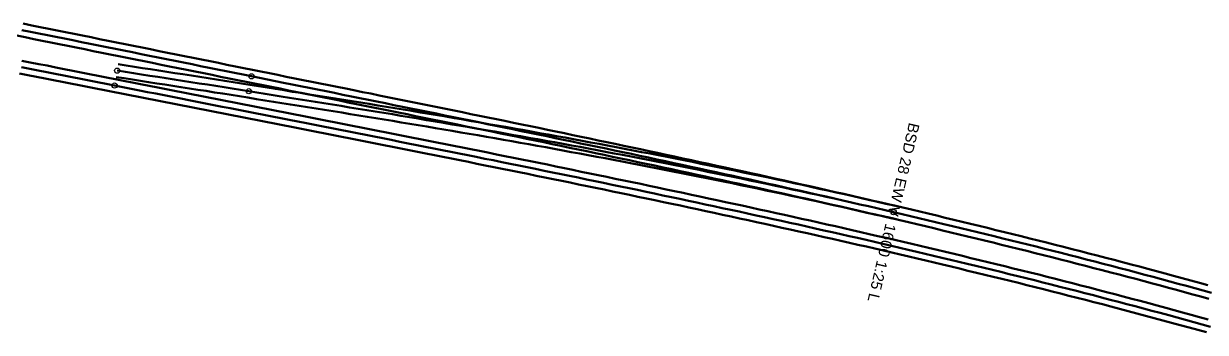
# Model space of a CAD drawing. Header units: millimetres. Extents: x 2688706 to 2690835, y 1254387 to 1255241.
# Drawn here: x 2690289.2 to 2690425.6, y 1254687.9 to 1254723.5 of the extents above; entities that cross this region are included whole.
import ezdxf

# ---------------------------------------------------------------- set-up
doc = ezdxf.new("R2010")
doc.units = ezdxf.units.MM
for name, color, linetype in [('BS-TR-B-Gleisstrang-LinieGeometrie', 7, 'Continuous'), ('BS-TR-B-Weiche-Kurzbezeichnung', 7, 'Continuous'), ('BS-TR-B-Weiche-PunktGeometrie', 7, 'Continuous'), ('BS-TR-N-Gleisstrang-LinieGeometrie', 7, 'Continuous')]:
    doc.layers.add(name, color=color, linetype=linetype)
doc.styles.add('Style-Arial', font='arial.ttf')

msp = doc.modelspace()

# ---------------------------------------------------------------- linework, layer by layer
at = {"layer": 'BS-TR-B-Gleisstrang-LinieGeometrie', "lineweight": 50}
for points in [[(2690288.96, 1254722.73, 455.8), (2690289.94, 1254722.53, 455.81), (2690290.92, 1254722.34, 455.82), (2690291.91, 1254722.14, 455.84), (2690292.89, 1254721.94, 455.85), (2690293.87, 1254721.74, 455.86), (2690294.85, 1254721.55, 455.87), (2690295.83, 1254721.35, 455.88), (2690296.82, 1254721.15, 455.9), (2690297.8, 1254720.95, 455.91), (2690298.78, 1254720.75, 455.92), (2690299.76, 1254720.56, 455.93), (2690300.74, 1254720.36, 455.94), (2690301.73, 1254720.16, 455.96), (2690302.71, 1254719.96, 455.97), (2690303.69, 1254719.77, 455.98), (2690304.67, 1254719.57, 455.99), (2690305.65, 1254719.37, 456), (2690306.64, 1254719.17, 456.02), (2690307.62, 1254718.98, 456.03), (2690308.6, 1254718.78, 456.04), (2690309.58, 1254718.58, 456.05), (2690310.56, 1254718.38, 456.07), (2690311.55, 1254718.18, 456.08), (2690312.53, 1254717.99, 456.09), (2690313.51, 1254717.79, 456.1), (2690314.49, 1254717.59, 456.11), (2690315.47, 1254717.39, 456.13)], [(2690288.9, 1254718.44, 455.81), (2690289.88, 1254718.25, 455.82), (2690290.85, 1254718.05, 455.83), (2690291.83, 1254717.86, 455.85), (2690292.81, 1254717.67, 455.86), (2690293.79, 1254717.48, 455.87), (2690294.77, 1254717.29, 455.88), (2690295.75, 1254717.09, 455.89), (2690296.72, 1254716.9, 455.91), (2690297.7, 1254716.71, 455.92), (2690298.68, 1254716.52, 455.93), (2690299.66, 1254716.33, 455.94)], [(2690315.16, 1254715.67, 456.13), (2690314.2, 1254715.82, 456.11), (2690313.24, 1254715.98, 456.1), (2690312.29, 1254716.13, 456.09), (2690311.33, 1254716.28, 456.08), (2690310.37, 1254716.43, 456.07), (2690309.41, 1254716.58, 456.06), (2690308.45, 1254716.73, 456.04), (2690307.49, 1254716.88, 456.03), (2690307.49, 1254716.88, 456.03), (2690306.55, 1254717.03, 456.02), (2690305.61, 1254717.17, 456.01), (2690304.66, 1254717.32, 456), (2690303.72, 1254717.46, 455.99), (2690302.78, 1254717.61, 455.98), (2690301.84, 1254717.76, 455.96), (2690300.9, 1254717.9, 455.95), (2690299.96, 1254718.05, 455.94)], [(2690315.47, 1254717.39, 456.13), (2690316.39, 1254717.21, 456.14), (2690317.32, 1254717.02, 456.15), (2690318.24, 1254716.84, 456.16), (2690319.16, 1254716.65, 456.17), (2690319.16, 1254716.65, 456.17), (2690320.14, 1254716.45, 456.18), (2690321.12, 1254716.26, 456.19), (2690322.1, 1254716.06, 456.21), (2690323.08, 1254715.86, 456.22), (2690324.06, 1254715.66, 456.23), (2690325.04, 1254715.47, 456.24), (2690326.02, 1254715.27, 456.26), (2690327, 1254715.07, 456.27), (2690327.98, 1254714.87, 456.28), (2690328.96, 1254714.68, 456.29), (2690329.94, 1254714.48, 456.3), (2690330.92, 1254714.28, 456.32), (2690331.9, 1254714.08, 456.33), (2690332.88, 1254713.88, 456.34), (2690333.86, 1254713.68, 456.35), (2690334.84, 1254713.49, 456.36), (2690335.82, 1254713.29, 456.38), (2690336.8, 1254713.09, 456.39), (2690337.78, 1254712.89, 456.4), (2690338.76, 1254712.69, 456.41), (2690339.74, 1254712.49, 456.42), (2690340.72, 1254712.29, 456.44), (2690341.7, 1254712.09, 456.45), (2690342.68, 1254711.89, 456.46), (2690343.66, 1254711.69, 456.47), (2690344.64, 1254711.49, 456.48), (2690345.61, 1254711.29, 456.5), (2690346.59, 1254711.08, 456.51), (2690347.57, 1254710.88, 456.52), (2690348.55, 1254710.68, 456.53), (2690349.53, 1254710.48, 456.54), (2690350.51, 1254710.27, 456.56), (2690351.49, 1254710.07, 456.57), (2690352.47, 1254709.87, 456.58), (2690353.45, 1254709.66, 456.59), (2690354.43, 1254709.46, 456.6), (2690355.4, 1254709.25, 456.62), (2690356.38, 1254709.05, 456.63), (2690357.36, 1254708.84, 456.64), (2690358.34, 1254708.63, 456.65), (2690359.32, 1254708.43, 456.66), (2690360.3, 1254708.22, 456.68), (2690361.27, 1254708.01, 456.69), (2690362.25, 1254707.8, 456.7), (2690363.23, 1254707.59, 456.71), (2690364.21, 1254707.38, 456.72), (2690365.18, 1254707.17, 456.74), (2690366.16, 1254706.96, 456.75), (2690367.14, 1254706.75, 456.76), (2690368.12, 1254706.54, 456.77), (2690369.09, 1254706.33, 456.78), (2690370.07, 1254706.12, 456.79), (2690371.05, 1254705.9, 456.8), (2690372.02, 1254705.69, 456.81), (2690373, 1254705.48, 456.82), (2690373.98, 1254705.26, 456.83), (2690374.95, 1254705.04, 456.85), (2690375.93, 1254704.83, 456.86), (2690376.91, 1254704.61, 456.87), (2690377.88, 1254704.39, 456.88), (2690378.86, 1254704.17, 456.89), (2690379.83, 1254703.95, 456.9), (2690380.81, 1254703.73, 456.91), (2690381.78, 1254703.51, 456.92), (2690382.76, 1254703.29, 456.93), (2690383.73, 1254703.07, 456.94), (2690384.71, 1254702.85, 456.94), (2690385.68, 1254702.62, 456.95), (2690386.66, 1254702.4, 456.96), (2690387.63, 1254702.17, 456.97), (2690388.61, 1254701.95, 456.98), (2690389.58, 1254701.72, 456.99)], [(2690299.66, 1254716.33, 455.94), (2690300.61, 1254716.14, 455.95), (2690301.57, 1254715.95, 455.96), (2690302.52, 1254715.76, 455.98), (2690303.47, 1254715.58, 455.99), (2690304.43, 1254715.39, 456), (2690305.38, 1254715.2, 456.01), (2690306.33, 1254715.01, 456.02), (2690307.29, 1254714.83, 456.04), (2690308.24, 1254714.64, 456.05), (2690309.19, 1254714.45, 456.06), (2690310.15, 1254714.27, 456.07), (2690311.1, 1254714.08, 456.08), (2690312.06, 1254713.89, 456.09), (2690313.01, 1254713.7, 456.11), (2690313.96, 1254713.52, 456.12), (2690314.92, 1254713.33, 456.13), (2690314.92, 1254713.33, 456.13), (2690315.9, 1254713.14, 456.14), (2690316.88, 1254712.94, 456.15), (2690317.86, 1254712.75, 456.16), (2690318.84, 1254712.56, 456.17), (2690319.82, 1254712.37, 456.19), (2690320.8, 1254712.17, 456.2), (2690321.79, 1254711.98, 456.21), (2690322.77, 1254711.79, 456.22), (2690323.75, 1254711.59, 456.23), (2690324.73, 1254711.4, 456.24), (2690325.71, 1254711.21, 456.25), (2690326.69, 1254711.01, 456.26), (2690327.67, 1254710.82, 456.27), (2690328.65, 1254710.63, 456.28), (2690329.63, 1254710.43, 456.29), (2690330.62, 1254710.24, 456.3), (2690331.6, 1254710.05, 456.31), (2690332.58, 1254709.85, 456.32), (2690333.56, 1254709.66, 456.33), (2690334.54, 1254709.46, 456.33), (2690335.52, 1254709.27, 456.34), (2690336.5, 1254709.07, 456.35), (2690337.48, 1254708.88, 456.36), (2690338.46, 1254708.68, 456.37), (2690339.44, 1254708.48, 456.38), (2690340.42, 1254708.29, 456.39), (2690341.4, 1254708.09, 456.39), (2690342.38, 1254707.89, 456.4), (2690343.36, 1254707.7, 456.41), (2690344.34, 1254707.5, 456.42), (2690345.32, 1254707.3, 456.42), (2690346.3, 1254707.1, 456.43), (2690347.28, 1254706.9, 456.44), (2690348.26, 1254706.7, 456.45), (2690349.24, 1254706.5, 456.45), (2690350.22, 1254706.3, 456.46), (2690351.2, 1254706.1, 456.47), (2690352.18, 1254705.9, 456.47), (2690353.16, 1254705.7, 456.48), (2690354.14, 1254705.5, 456.48), (2690355.12, 1254705.3, 456.49), (2690356.1, 1254705.1, 456.5), (2690357.08, 1254704.89, 456.5), (2690358.06, 1254704.69, 456.51), (2690359.04, 1254704.48, 456.51), (2690360.02, 1254704.28, 456.52), (2690361, 1254704.07, 456.53), (2690361.97, 1254703.87, 456.53), (2690362.95, 1254703.66, 456.54), (2690363.93, 1254703.46, 456.54), (2690364.91, 1254703.25, 456.55), (2690365.89, 1254703.04, 456.55), (2690366.87, 1254702.83, 456.56), (2690367.84, 1254702.62, 456.57), (2690368.82, 1254702.41, 456.57), (2690369.8, 1254702.2, 456.58), (2690370.78, 1254701.99, 456.58), (2690371.75, 1254701.78, 456.59), (2690372.73, 1254701.57, 456.6), (2690373.71, 1254701.35, 456.6), (2690374.68, 1254701.14, 456.61), (2690375.66, 1254700.92, 456.61), (2690376.64, 1254700.71, 456.62), (2690377.61, 1254700.49, 456.63), (2690378.59, 1254700.28, 456.63), (2690379.57, 1254700.06, 456.64), (2690380.54, 1254699.84, 456.64), (2690381.52, 1254699.62, 456.65), (2690382.49, 1254699.4, 456.65), (2690383.47, 1254699.18, 456.66), (2690384.44, 1254698.96, 456.67), (2690385.42, 1254698.74, 456.67), (2690386.39, 1254698.51, 456.68), (2690387.37, 1254698.29, 456.68), (2690388.34, 1254698.06, 456.69), (2690389.32, 1254697.84, 456.7), (2690390.29, 1254697.61, 456.7), (2690391.26, 1254697.38, 456.71), (2690392.24, 1254697.16, 456.71), (2690393.21, 1254696.93, 456.72), (2690394.18, 1254696.7, 456.73), (2690395.16, 1254696.46, 456.73), (2690396.13, 1254696.23, 456.74), (2690397.1, 1254696, 456.75), (2690398.07, 1254695.76, 456.75), (2690399.05, 1254695.53, 456.76), (2690400.02, 1254695.29, 456.77), (2690400.99, 1254695.06, 456.77), (2690401.96, 1254694.82, 456.78), (2690402.93, 1254694.58, 456.79), (2690403.9, 1254694.34, 456.8), (2690404.87, 1254694.1, 456.8), (2690405.84, 1254693.86, 456.81), (2690406.81, 1254693.61, 456.82), (2690407.78, 1254693.37, 456.83), (2690408.75, 1254693.12, 456.84), (2690409.72, 1254692.88, 456.85), (2690410.69, 1254692.63, 456.86), (2690411.66, 1254692.38, 456.86), (2690412.63, 1254692.13, 456.87), (2690413.59, 1254691.88, 456.88), (2690414.56, 1254691.62, 456.89), (2690415.53, 1254691.37, 456.9), (2690416.5, 1254691.12, 456.91), (2690417.46, 1254690.86, 456.92), (2690418.43, 1254690.6, 456.93), (2690419.4, 1254690.34, 456.94), (2690420.36, 1254690.09, 456.95), (2690421.33, 1254689.82, 456.96), (2690422.29, 1254689.56, 456.97), (2690423.26, 1254689.3, 456.98), (2690424.22, 1254689.03, 456.99), (2690425.18, 1254688.77, 457), (2690426.15, 1254688.5, 457.01)], [(2690389.58, 1254701.72, 456.99), (2690388.61, 1254701.95, 456.98), (2690387.63, 1254702.17, 456.97), (2690386.66, 1254702.4, 456.96), (2690385.68, 1254702.62, 456.95), (2690384.71, 1254702.84, 456.94), (2690383.73, 1254703.06, 456.93), (2690382.76, 1254703.28, 456.93), (2690381.78, 1254703.49, 456.91), (2690380.81, 1254703.71, 456.9), (2690379.83, 1254703.92, 456.89), (2690378.86, 1254704.14, 456.88), (2690377.88, 1254704.35, 456.87), (2690376.9, 1254704.56, 456.86), (2690375.93, 1254704.77, 456.85), (2690374.95, 1254704.97, 456.84), (2690373.97, 1254705.18, 456.83), (2690372.99, 1254705.38, 456.82), (2690372.01, 1254705.59, 456.81), (2690371.04, 1254705.79, 456.8), (2690370.06, 1254705.99, 456.79), (2690369.08, 1254706.19, 456.77), (2690368.1, 1254706.39, 456.76), (2690367.12, 1254706.59, 456.75), (2690366.14, 1254706.79, 456.74), (2690365.16, 1254706.98, 456.73), (2690364.18, 1254707.17, 456.72), (2690363.2, 1254707.37, 456.7), (2690362.22, 1254707.56, 456.69), (2690361.24, 1254707.75, 456.68), (2690360.26, 1254707.94, 456.67), (2690359.27, 1254708.13, 456.65), (2690358.29, 1254708.32, 456.64), (2690357.31, 1254708.5, 456.63), (2690356.33, 1254708.69, 456.62), (2690355.35, 1254708.87, 456.6), (2690354.37, 1254709.06, 456.59), (2690353.38, 1254709.24, 456.58), (2690352.4, 1254709.42, 456.57), (2690351.42, 1254709.6, 456.55), (2690350.43, 1254709.78, 456.54), (2690349.45, 1254709.96, 456.53), (2690348.47, 1254710.13, 456.52), (2690347.48, 1254710.31, 456.51), (2690346.5, 1254710.49, 456.49), (2690345.52, 1254710.66, 456.48), (2690344.53, 1254710.83, 456.47), (2690343.55, 1254711.01, 456.46), (2690342.56, 1254711.18, 456.45), (2690341.58, 1254711.35, 456.43), (2690340.59, 1254711.52, 456.42), (2690339.61, 1254711.69, 456.41), (2690338.62, 1254711.85, 456.4), (2690337.64, 1254712.02, 456.39), (2690336.65, 1254712.19, 456.37), (2690335.67, 1254712.35, 456.36), (2690334.68, 1254712.52, 456.35), (2690333.7, 1254712.68, 456.34), (2690332.71, 1254712.85, 456.33), (2690331.73, 1254713.01, 456.32), (2690330.74, 1254713.17, 456.31), (2690329.75, 1254713.33, 456.29), (2690328.77, 1254713.49, 456.28), (2690327.78, 1254713.65, 456.27), (2690326.79, 1254713.81, 456.26), (2690326.79, 1254713.81, 456.26), (2690325.8, 1254713.97, 456.25), (2690324.81, 1254714.13, 456.24), (2690323.82, 1254714.29, 456.23), (2690322.83, 1254714.44, 456.21), (2690321.84, 1254714.6, 456.2), (2690320.85, 1254714.76, 456.19), (2690319.86, 1254714.92, 456.18), (2690318.87, 1254715.08, 456.17), (2690318.87, 1254715.08, 456.17), (2690317.95, 1254715.23, 456.16), (2690317.02, 1254715.37, 456.15), (2690316.09, 1254715.52, 456.14), (2690315.16, 1254715.67, 456.13)], [(2690389.58, 1254701.72, 456.99), (2690390.55, 1254701.49, 457), (2690391.52, 1254701.27, 457.01), (2690392.49, 1254701.04, 457.02), (2690393.46, 1254700.81, 457.03), (2690394.43, 1254700.58, 457.04), (2690395.39, 1254700.35, 457.05), (2690396.36, 1254700.11, 457.06), (2690397.33, 1254699.88, 457.07), (2690398.3, 1254699.65, 457.08), (2690399.27, 1254699.41, 457.09), (2690400.23, 1254699.18, 457.1), (2690401.2, 1254698.94, 457.11), (2690402.17, 1254698.7, 457.12), (2690403.13, 1254698.46, 457.13), (2690404.1, 1254698.22, 457.14), (2690405.07, 1254697.98, 457.14), (2690406.03, 1254697.74, 457.15), (2690407, 1254697.5, 457.16), (2690407.96, 1254697.26, 457.17), (2690408.93, 1254697.01, 457.18), (2690409.9, 1254696.77, 457.19), (2690410.86, 1254696.52, 457.2), (2690411.82, 1254696.27, 457.21), (2690412.79, 1254696.02, 457.22), (2690413.75, 1254695.77, 457.23), (2690414.72, 1254695.52, 457.24), (2690415.68, 1254695.27, 457.25), (2690416.64, 1254695.01, 457.26), (2690417.61, 1254694.76, 457.28), (2690418.57, 1254694.5, 457.29), (2690419.53, 1254694.25, 457.3), (2690420.49, 1254693.99, 457.31), (2690421.45, 1254693.73, 457.32), (2690422.41, 1254693.47, 457.33), (2690423.37, 1254693.21, 457.34), (2690424.34, 1254692.95, 457.35), (2690425.3, 1254692.68, 457.36), (2690426.26, 1254692.42, 457.38)]]:
    msp.add_polyline3d(points, dxfattribs=at)
at = {"layer": 'BS-TR-B-Weiche-PunktGeometrie', "lineweight": 25}
for centre in [(2690299.96, 1254718.05, 455.94), (2690315.47, 1254717.39, 456.13), (2690299.66, 1254716.33, 455.94), (2690315.16, 1254715.67, 456.13), (2690389.58, 1254701.72, 456.99)]:
    msp.add_circle(centre, 0.3, dxfattribs=at)
at = {"layer": 'BS-TR-N-Gleisstrang-LinieGeometrie', "color": 1, "lineweight": 50, "true_color": 0xff0000}
for points in [[(2690289.11, 1254723.47, 455.8), (2690290.09, 1254723.27, 455.81), (2690291.07, 1254723.07, 455.82), (2690292.05, 1254722.88, 455.84), (2690293.03, 1254722.68, 455.85), (2690294.01, 1254722.48, 455.86), (2690294.99, 1254722.28, 455.87), (2690295.97, 1254722.09, 455.88), (2690296.95, 1254721.89, 455.9), (2690297.93, 1254721.69, 455.91), (2690298.91, 1254721.49, 455.92), (2690299.89, 1254721.3, 455.93), (2690300.87, 1254721.1, 455.94), (2690301.85, 1254720.9, 455.96), (2690302.83, 1254720.7, 455.97), (2690303.81, 1254720.51, 455.98), (2690304.79, 1254720.31, 455.99), (2690305.77, 1254720.11, 456), (2690306.75, 1254719.92, 456.02), (2690307.73, 1254719.72, 456.03), (2690308.71, 1254719.52, 456.04), (2690309.69, 1254719.32, 456.05), (2690310.67, 1254719.13, 456.06), (2690311.65, 1254718.93, 456.08), (2690312.62, 1254718.73, 456.09), (2690313.6, 1254718.53, 456.1), (2690314.58, 1254718.34, 456.11), (2690315.56, 1254718.14, 456.13), (2690316.54, 1254717.94, 456.14), (2690317.52, 1254717.75, 456.15), (2690318.5, 1254717.55, 456.16), (2690319.48, 1254717.35, 456.17), (2690320.46, 1254717.15, 456.19), (2690321.44, 1254716.96, 456.2), (2690322.42, 1254716.76, 456.21), (2690323.4, 1254716.56, 456.22), (2690324.38, 1254716.36, 456.24), (2690325.36, 1254716.17, 456.25), (2690325.36, 1254716.17, 456.25), (2690326.33, 1254715.97, 456.26), (2690327.29, 1254715.78, 456.27), (2690328.26, 1254715.58, 456.29), (2690329.22, 1254715.39, 456.3), (2690330.19, 1254715.19, 456.31), (2690331.15, 1254715, 456.32), (2690332.12, 1254714.8, 456.34), (2690333.08, 1254714.61, 456.35), (2690334.04, 1254714.41, 456.36), (2690335.01, 1254714.22, 456.37), (2690335.97, 1254714.02, 456.39), (2690336.94, 1254713.82, 456.4), (2690337.9, 1254713.63, 456.41), (2690338.87, 1254713.43, 456.42), (2690339.83, 1254713.24, 456.44), (2690340.79, 1254713.04, 456.45), (2690340.79, 1254713.04, 456.45), (2690341.77, 1254712.84, 456.46), (2690342.75, 1254712.64, 456.47), (2690343.73, 1254712.44, 456.49), (2690344.71, 1254712.24, 456.5), (2690345.69, 1254712.04, 456.51), (2690346.67, 1254711.83, 456.52), (2690347.65, 1254711.63, 456.54), (2690348.63, 1254711.43, 456.55), (2690349.61, 1254711.23, 456.56), (2690350.59, 1254711.02, 456.58), (2690351.57, 1254710.82, 456.59), (2690352.54, 1254710.61, 456.6), (2690353.52, 1254710.41, 456.61), (2690354.5, 1254710.21, 456.63), (2690355.48, 1254710, 456.64), (2690356.46, 1254709.8, 456.65), (2690356.46, 1254709.8, 456.65), (2690357.44, 1254709.59, 456.66), (2690358.42, 1254709.38, 456.68), (2690359.4, 1254709.18, 456.69), (2690360.37, 1254708.97, 456.7), (2690361.35, 1254708.76, 456.71), (2690362.33, 1254708.55, 456.73), (2690363.31, 1254708.34, 456.74), (2690364.29, 1254708.13, 456.75), (2690365.26, 1254707.92, 456.76), (2690366.24, 1254707.71, 456.78), (2690367.22, 1254707.5, 456.79), (2690368.2, 1254707.29, 456.8), (2690369.17, 1254707.08, 456.81), (2690370.15, 1254706.87, 456.82), (2690371.13, 1254706.65, 456.83), (2690372.1, 1254706.44, 456.85), (2690372.1, 1254706.44, 456.85), (2690373.08, 1254706.22, 456.86), (2690374.06, 1254706.01, 456.87), (2690375.03, 1254705.79, 456.88), (2690376.01, 1254705.58, 456.89), (2690376.99, 1254705.36, 456.9), (2690377.96, 1254705.14, 456.91), (2690378.94, 1254704.92, 456.92), (2690379.92, 1254704.7, 456.93), (2690380.89, 1254704.48, 456.94), (2690381.87, 1254704.26, 456.96), (2690382.84, 1254704.04, 456.97), (2690383.82, 1254703.82, 456.98), (2690384.79, 1254703.6, 456.99), (2690385.77, 1254703.37, 457), (2690386.74, 1254703.15, 457.01), (2690387.72, 1254702.92, 457.02), (2690387.72, 1254702.92, 457.02), (2690388.69, 1254702.7, 457.03), (2690389.67, 1254702.47, 457.04), (2690390.65, 1254702.24, 457.05), (2690391.63, 1254702.01, 457.06), (2690392.6, 1254701.78, 457.07), (2690393.58, 1254701.55, 457.08), (2690394.56, 1254701.32, 457.09), (2690395.53, 1254701.08, 457.1), (2690396.51, 1254700.85, 457.11), (2690397.49, 1254700.61, 457.12), (2690398.46, 1254700.38, 457.13), (2690399.44, 1254700.14, 457.14), (2690400.41, 1254699.9, 457.15), (2690401.39, 1254699.66, 457.16), (2690402.36, 1254699.42, 457.17), (2690403.34, 1254699.18, 457.18), (2690403.34, 1254699.18, 457.18), (2690404.31, 1254698.94, 457.19), (2690405.29, 1254698.7, 457.2), (2690406.27, 1254698.45, 457.21), (2690407.24, 1254698.21, 457.22), (2690408.22, 1254697.96, 457.23), (2690409.19, 1254697.72, 457.24), (2690410.17, 1254697.47, 457.25), (2690411.14, 1254697.22, 457.26), (2690412.12, 1254696.97, 457.27), (2690413.09, 1254696.72, 457.28), (2690414.06, 1254696.46, 457.3), (2690415.04, 1254696.21, 457.31), (2690416.01, 1254695.95, 457.32), (2690416.98, 1254695.7, 457.33), (2690417.96, 1254695.44, 457.34), (2690418.93, 1254695.18, 457.35), (2690418.93, 1254695.18, 457.35), (2690419.92, 1254694.92, 457.36), (2690420.91, 1254694.65, 457.38), (2690421.9, 1254694.38, 457.39), (2690422.89, 1254694.12, 457.4), (2690423.88, 1254693.85, 457.41), (2690424.87, 1254693.57, 457.42), (2690425.86, 1254693.3, 457.44)], [(2690288.37, 1254722.09, 455.79), (2690289.35, 1254721.89, 455.81), (2690290.33, 1254721.69, 455.82), (2690291.31, 1254721.49, 455.83), (2690292.29, 1254721.3, 455.84), (2690293.27, 1254721.1, 455.85), (2690294.25, 1254720.9, 455.87), (2690295.23, 1254720.7, 455.88), (2690296.21, 1254720.51, 455.89), (2690297.19, 1254720.31, 455.9), (2690298.17, 1254720.11, 455.91), (2690299.15, 1254719.91, 455.93), (2690300.13, 1254719.72, 455.94), (2690301.11, 1254719.52, 455.95), (2690302.09, 1254719.32, 455.96), (2690303.07, 1254719.13, 455.98), (2690304.05, 1254718.93, 455.99), (2690305.03, 1254718.73, 456), (2690306.01, 1254718.53, 456.01), (2690307, 1254718.34, 456.02), (2690307.98, 1254718.14, 456.04), (2690308.96, 1254717.94, 456.05), (2690309.94, 1254717.74, 456.06), (2690310.92, 1254717.55, 456.07), (2690311.9, 1254717.35, 456.08), (2690312.88, 1254717.15, 456.1), (2690313.86, 1254716.95, 456.11), (2690314.84, 1254716.76, 456.12), (2690315.82, 1254716.56, 456.13), (2690316.8, 1254716.36, 456.14), (2690317.78, 1254716.16, 456.16), (2690318.76, 1254715.97, 456.17), (2690319.74, 1254715.77, 456.18), (2690320.72, 1254715.57, 456.19), (2690321.7, 1254715.37, 456.2), (2690322.68, 1254715.18, 456.21), (2690323.66, 1254714.98, 456.23), (2690324.64, 1254714.78, 456.24), (2690324.64, 1254714.78, 456.24), (2690325.62, 1254714.59, 456.25), (2690326.59, 1254714.39, 456.26), (2690327.57, 1254714.19, 456.27), (2690328.54, 1254714, 456.28), (2690329.51, 1254713.8, 456.29), (2690330.49, 1254713.6, 456.3), (2690331.46, 1254713.41, 456.32), (2690332.44, 1254713.21, 456.33), (2690333.41, 1254713.01, 456.34), (2690334.38, 1254712.81, 456.35), (2690335.36, 1254712.62, 456.36), (2690336.33, 1254712.42, 456.37), (2690337.31, 1254712.22, 456.38), (2690338.28, 1254712.02, 456.4), (2690339.25, 1254711.82, 456.41), (2690340.23, 1254711.62, 456.42), (2690340.23, 1254711.62, 456.42), (2690341.22, 1254711.42, 456.43), (2690342.22, 1254711.22, 456.44), (2690343.21, 1254711.01, 456.45), (2690344.21, 1254710.81, 456.46), (2690345.2, 1254710.6, 456.48), (2690346.2, 1254710.4, 456.49), (2690347.2, 1254710.19, 456.5), (2690348.19, 1254709.99, 456.51), (2690349.19, 1254709.78, 456.52), (2690350.18, 1254709.58, 456.53), (2690351.18, 1254709.37, 456.55), (2690352.17, 1254709.16, 456.56), (2690353.17, 1254708.95, 456.57), (2690354.16, 1254708.75, 456.58), (2690355.16, 1254708.54, 456.59), (2690356.15, 1254708.33, 456.6), (2690356.15, 1254708.33, 456.6), (2690357.13, 1254708.12, 456.62), (2690358.1, 1254707.92, 456.63), (2690359.08, 1254707.71, 456.64), (2690360.06, 1254707.5, 456.65), (2690361.03, 1254707.3, 456.66), (2690362.01, 1254707.09, 456.67), (2690362.99, 1254706.88, 456.68), (2690363.96, 1254706.67, 456.69), (2690364.94, 1254706.46, 456.7), (2690365.92, 1254706.25, 456.72), (2690366.89, 1254706.04, 456.73), (2690367.87, 1254705.83, 456.74), (2690368.84, 1254705.62, 456.75), (2690369.82, 1254705.4, 456.76), (2690370.79, 1254705.19, 456.77), (2690371.77, 1254704.98, 456.78), (2690371.77, 1254704.98, 456.78), (2690372.75, 1254704.76, 456.79), (2690373.72, 1254704.55, 456.8), (2690374.7, 1254704.33, 456.81), (2690375.68, 1254704.12, 456.82), (2690376.65, 1254703.9, 456.83), (2690377.63, 1254703.68, 456.84), (2690378.6, 1254703.46, 456.85), (2690379.58, 1254703.24, 456.86), (2690380.55, 1254703.02, 456.87), (2690381.53, 1254702.8, 456.88), (2690382.51, 1254702.58, 456.88), (2690383.48, 1254702.36, 456.89), (2690384.46, 1254702.14, 456.9), (2690385.43, 1254701.91, 456.91), (2690386.4, 1254701.69, 456.92), (2690387.38, 1254701.46, 456.93), (2690387.38, 1254701.46, 456.93), (2690388.36, 1254701.24, 456.94), (2690389.33, 1254701.01, 456.95), (2690390.31, 1254700.78, 456.96), (2690391.29, 1254700.55, 456.96), (2690392.27, 1254700.32, 456.97), (2690393.24, 1254700.09, 456.98), (2690394.22, 1254699.86, 456.99), (2690395.2, 1254699.62, 457), (2690396.17, 1254699.39, 457.01), (2690397.15, 1254699.15, 457.02), (2690398.12, 1254698.92, 457.03), (2690399.1, 1254698.68, 457.04), (2690400.07, 1254698.44, 457.05), (2690401.05, 1254698.21, 457.05), (2690402.02, 1254697.97, 457.06), (2690403, 1254697.73, 457.07), (2690403, 1254697.73, 457.07), (2690403.97, 1254697.49, 457.08), (2690404.94, 1254697.24, 457.09), (2690405.91, 1254697, 457.1), (2690406.88, 1254696.76, 457.11), (2690407.85, 1254696.51, 457.12), (2690408.82, 1254696.27, 457.13), (2690409.79, 1254696.02, 457.14), (2690410.76, 1254695.77, 457.15), (2690411.73, 1254695.52, 457.15), (2690412.7, 1254695.27, 457.16), (2690413.66, 1254695.02, 457.17), (2690414.63, 1254694.77, 457.18), (2690415.6, 1254694.52, 457.19), (2690416.57, 1254694.26, 457.2), (2690417.53, 1254694.01, 457.21), (2690418.5, 1254693.75, 457.22), (2690418.5, 1254693.75, 457.22), (2690419.44, 1254693.5, 457.23), (2690420.37, 1254693.25, 457.24), (2690421.3, 1254693, 457.25), (2690422.24, 1254692.75, 457.26), (2690423.17, 1254692.49, 457.27), (2690424.1, 1254692.24, 457.28), (2690425.03, 1254691.98, 457.3), (2690425.96, 1254691.72, 457.31)], [(2690288.94, 1254719.19, 455.81), (2690289.92, 1254719, 455.82), (2690290.9, 1254718.81, 455.83), (2690291.88, 1254718.62, 455.84), (2690292.86, 1254718.42, 455.86), (2690293.84, 1254718.23, 455.87), (2690294.82, 1254718.04, 455.88), (2690295.8, 1254717.85, 455.89), (2690296.78, 1254717.65, 455.9), (2690297.76, 1254717.46, 455.92), (2690298.74, 1254717.27, 455.93), (2690299.72, 1254717.08, 455.94), (2690300.7, 1254716.88, 455.95), (2690301.68, 1254716.69, 455.96), (2690302.66, 1254716.5, 455.98), (2690303.65, 1254716.31, 455.99), (2690304.63, 1254716.11, 456), (2690305.61, 1254715.92, 456.01), (2690306.59, 1254715.73, 456.02), (2690307.57, 1254715.54, 456.04), (2690308.55, 1254715.34, 456.05), (2690309.53, 1254715.15, 456.06), (2690310.51, 1254714.96, 456.07), (2690311.49, 1254714.77, 456.08), (2690312.47, 1254714.57, 456.1), (2690313.45, 1254714.38, 456.11), (2690314.43, 1254714.19, 456.12), (2690315.41, 1254714, 456.13), (2690316.39, 1254713.8, 456.15), (2690317.37, 1254713.61, 456.16), (2690318.35, 1254713.42, 456.17), (2690319.33, 1254713.23, 456.18), (2690320.31, 1254713.03, 456.19), (2690321.29, 1254712.84, 456.2), (2690321.29, 1254712.84, 456.2), (2690322.27, 1254712.65, 456.22), (2690323.24, 1254712.46, 456.23), (2690324.21, 1254712.27, 456.24), (2690325.19, 1254712.08, 456.25), (2690326.16, 1254711.88, 456.26), (2690327.13, 1254711.69, 456.27), (2690328.11, 1254711.5, 456.28), (2690329.08, 1254711.31, 456.29), (2690330.05, 1254711.12, 456.3), (2690331.03, 1254710.92, 456.31), (2690332, 1254710.73, 456.32), (2690332.97, 1254710.54, 456.33), (2690333.94, 1254710.34, 456.34), (2690334.92, 1254710.15, 456.35), (2690335.89, 1254709.96, 456.36), (2690336.86, 1254709.76, 456.37), (2690336.86, 1254709.76, 456.37), (2690337.84, 1254709.57, 456.38), (2690338.83, 1254709.37, 456.39), (2690339.81, 1254709.18, 456.4), (2690340.79, 1254708.98, 456.4), (2690341.77, 1254708.78, 456.41), (2690342.75, 1254708.59, 456.42), (2690343.73, 1254708.39, 456.43), (2690344.71, 1254708.19, 456.44), (2690345.69, 1254707.99, 456.45), (2690346.67, 1254707.79, 456.45), (2690347.65, 1254707.59, 456.46), (2690348.63, 1254707.4, 456.47), (2690349.61, 1254707.2, 456.48), (2690350.59, 1254707, 456.48), (2690351.57, 1254706.8, 456.49), (2690352.54, 1254706.59, 456.5), (2690352.54, 1254706.59, 456.5), (2690353.52, 1254706.39, 456.5), (2690354.5, 1254706.19, 456.51), (2690355.48, 1254705.99, 456.52), (2690356.46, 1254705.79, 456.52), (2690357.44, 1254705.58, 456.53), (2690358.42, 1254705.38, 456.54), (2690359.4, 1254705.18, 456.54), (2690360.38, 1254704.97, 456.55), (2690361.36, 1254704.76, 456.56), (2690362.33, 1254704.56, 456.56), (2690363.31, 1254704.35, 456.57), (2690364.29, 1254704.15, 456.58), (2690365.27, 1254703.94, 456.58), (2690366.25, 1254703.73, 456.59), (2690367.22, 1254703.52, 456.59), (2690368.2, 1254703.31, 456.6), (2690368.2, 1254703.31, 456.6), (2690369.18, 1254703.1, 456.61), (2690370.16, 1254702.89, 456.61), (2690371.14, 1254702.68, 456.62), (2690372.11, 1254702.47, 456.63), (2690373.09, 1254702.25, 456.63), (2690374.07, 1254702.04, 456.64), (2690375.05, 1254701.83, 456.65), (2690376.02, 1254701.61, 456.65), (2690377, 1254701.4, 456.66), (2690377.98, 1254701.18, 456.67), (2690378.95, 1254700.96, 456.67), (2690379.93, 1254700.74, 456.68), (2690380.9, 1254700.53, 456.69), (2690381.88, 1254700.31, 456.69), (2690382.86, 1254700.09, 456.7), (2690383.83, 1254699.87, 456.71), (2690383.83, 1254699.87, 456.71), (2690384.81, 1254699.64, 456.71), (2690385.79, 1254699.42, 456.72), (2690386.77, 1254699.19, 456.72), (2690387.75, 1254698.97, 456.73), (2690388.73, 1254698.74, 456.74), (2690389.7, 1254698.52, 456.74), (2690390.68, 1254698.29, 456.75), (2690391.66, 1254698.06, 456.76), (2690392.64, 1254697.83, 456.76), (2690393.62, 1254697.6, 456.77), (2690394.59, 1254697.37, 456.78), (2690395.57, 1254697.13, 456.79), (2690396.55, 1254696.9, 456.79), (2690397.52, 1254696.67, 456.8), (2690398.5, 1254696.43, 456.81), (2690399.48, 1254696.2, 456.82), (2690399.48, 1254696.2, 456.82), (2690400.45, 1254695.96, 456.82), (2690401.43, 1254695.72, 456.83), (2690402.41, 1254695.48, 456.84), (2690403.39, 1254695.24, 456.85), (2690404.37, 1254694.99, 456.86), (2690405.34, 1254694.75, 456.86), (2690406.32, 1254694.51, 456.87), (2690407.3, 1254694.26, 456.88), (2690408.27, 1254694.01, 456.89), (2690409.25, 1254693.77, 456.9), (2690410.23, 1254693.52, 456.91), (2690411.2, 1254693.27, 456.92), (2690412.18, 1254693.02, 456.93), (2690413.15, 1254692.76, 456.94), (2690414.13, 1254692.51, 456.95), (2690415.1, 1254692.26, 456.96), (2690415.1, 1254692.26, 456.96), (2690416.08, 1254692, 456.97), (2690417.06, 1254691.74, 456.98), (2690418.04, 1254691.48, 456.99), (2690419.02, 1254691.22, 457), (2690420, 1254690.95, 457.01), (2690420.98, 1254690.69, 457.02), (2690421.96, 1254690.43, 457.03), (2690422.94, 1254690.16, 457.04), (2690423.92, 1254689.89, 457.06), (2690424.9, 1254689.62, 457.07), (2690425.88, 1254689.35, 457.08)], [(2690315.28, 1254716.41, 456.13), (2690314.32, 1254716.57, 456.11), (2690313.35, 1254716.72, 456.1), (2690312.38, 1254716.87, 456.09), (2690311.42, 1254717.03, 456.08), (2690310.45, 1254717.18, 456.07), (2690309.49, 1254717.33, 456.06), (2690308.52, 1254717.48, 456.04), (2690307.55, 1254717.63, 456.03), (2690307.55, 1254717.63, 456.03), (2690306.62, 1254717.77, 456.02), (2690305.68, 1254717.92, 456.01), (2690304.75, 1254718.06, 456), (2690303.81, 1254718.21, 455.99), (2690302.88, 1254718.35, 455.97), (2690301.94, 1254718.5, 455.96), (2690301.01, 1254718.64, 455.95), (2690300.08, 1254718.79, 455.94)], [(2690288.68, 1254717.71, 455.81), (2690289.66, 1254717.52, 455.82), (2690290.64, 1254717.33, 455.83), (2690291.63, 1254717.14, 455.84), (2690292.61, 1254716.94, 455.86), (2690293.59, 1254716.75, 455.87), (2690294.57, 1254716.56, 455.88), (2690295.55, 1254716.37, 455.89), (2690296.53, 1254716.17, 455.9), (2690297.51, 1254715.98, 455.92), (2690298.49, 1254715.79, 455.93), (2690299.47, 1254715.6, 455.94), (2690300.45, 1254715.4, 455.95), (2690301.43, 1254715.21, 455.96), (2690302.41, 1254715.02, 455.98), (2690303.39, 1254714.83, 455.99), (2690304.37, 1254714.64, 456), (2690305.35, 1254714.44, 456.01), (2690306.33, 1254714.25, 456.03), (2690307.31, 1254714.06, 456.04), (2690308.29, 1254713.87, 456.05), (2690309.27, 1254713.67, 456.06), (2690310.25, 1254713.48, 456.07), (2690311.24, 1254713.29, 456.09), (2690312.22, 1254713.1, 456.1), (2690313.2, 1254712.9, 456.11), (2690314.18, 1254712.71, 456.12), (2690315.16, 1254712.52, 456.13), (2690316.14, 1254712.33, 456.14), (2690317.12, 1254712.13, 456.15), (2690318.1, 1254711.94, 456.17), (2690319.08, 1254711.75, 456.18), (2690320.06, 1254711.56, 456.19), (2690321.04, 1254711.36, 456.2), (2690321.04, 1254711.36, 456.2), (2690322.01, 1254711.17, 456.21), (2690322.98, 1254710.98, 456.22), (2690323.95, 1254710.79, 456.23), (2690324.92, 1254710.6, 456.24), (2690325.89, 1254710.41, 456.25), (2690326.87, 1254710.22, 456.25), (2690327.84, 1254710.02, 456.26), (2690328.81, 1254709.83, 456.27), (2690329.78, 1254709.64, 456.28), (2690330.75, 1254709.45, 456.29), (2690331.72, 1254709.26, 456.3), (2690332.69, 1254709.06, 456.31), (2690333.66, 1254708.87, 456.32), (2690334.63, 1254708.68, 456.32), (2690335.6, 1254708.49, 456.33), (2690336.57, 1254708.29, 456.34), (2690336.57, 1254708.29, 456.34), (2690337.55, 1254708.1, 456.35), (2690338.53, 1254707.9, 456.36), (2690339.51, 1254707.71, 456.36), (2690340.49, 1254707.51, 456.37), (2690341.47, 1254707.31, 456.38), (2690342.45, 1254707.12, 456.39), (2690343.43, 1254706.92, 456.39), (2690344.41, 1254706.72, 456.4), (2690345.39, 1254706.52, 456.41), (2690346.37, 1254706.32, 456.41), (2690347.35, 1254706.13, 456.42), (2690348.33, 1254705.93, 456.43), (2690349.31, 1254705.73, 456.43), (2690350.29, 1254705.53, 456.44), (2690351.27, 1254705.33, 456.44), (2690352.24, 1254705.13, 456.45), (2690352.24, 1254705.13, 456.45), (2690353.22, 1254704.92, 456.45), (2690354.2, 1254704.72, 456.46), (2690355.18, 1254704.52, 456.47), (2690356.16, 1254704.32, 456.47), (2690357.14, 1254704.12, 456.48), (2690358.11, 1254703.91, 456.48), (2690359.09, 1254703.71, 456.49), (2690360.07, 1254703.5, 456.49), (2690361.05, 1254703.3, 456.5), (2690362.03, 1254703.09, 456.5), (2690363, 1254702.89, 456.51), (2690363.98, 1254702.68, 456.51), (2690364.96, 1254702.47, 456.52), (2690365.93, 1254702.26, 456.52), (2690366.91, 1254702.06, 456.53), (2690367.89, 1254701.85, 456.53), (2690367.89, 1254701.85, 456.53), (2690368.87, 1254701.64, 456.54), (2690369.84, 1254701.43, 456.54), (2690370.82, 1254701.22, 456.55), (2690371.79, 1254701, 456.55), (2690372.77, 1254700.79, 456.56), (2690373.75, 1254700.58, 456.57), (2690374.72, 1254700.36, 456.57), (2690375.7, 1254700.15, 456.58), (2690376.67, 1254699.93, 456.58), (2690377.65, 1254699.72, 456.59), (2690378.63, 1254699.5, 456.59), (2690379.6, 1254699.28, 456.6), (2690380.58, 1254699.06, 456.6), (2690381.55, 1254698.85, 456.61), (2690382.52, 1254698.63, 456.61), (2690383.5, 1254698.41, 456.62), (2690383.5, 1254698.41, 456.62), (2690384.48, 1254698.18, 456.62), (2690385.46, 1254697.96, 456.63), (2690386.44, 1254697.74, 456.63), (2690387.41, 1254697.51, 456.64), (2690388.39, 1254697.28, 456.64), (2690389.37, 1254697.06, 456.65), (2690390.35, 1254696.83, 456.65), (2690391.33, 1254696.6, 456.66), (2690392.3, 1254696.37, 456.67), (2690393.28, 1254696.14, 456.67), (2690394.26, 1254695.91, 456.68), (2690395.23, 1254695.68, 456.68), (2690396.21, 1254695.44, 456.69), (2690397.19, 1254695.21, 456.69), (2690398.16, 1254694.97, 456.7), (2690399.14, 1254694.74, 456.71), (2690399.14, 1254694.74, 456.71), (2690400.11, 1254694.5, 456.71), (2690401.08, 1254694.26, 456.72), (2690402.05, 1254694.03, 456.73), (2690403.02, 1254693.79, 456.73), (2690403.99, 1254693.55, 456.74), (2690404.96, 1254693.31, 456.75), (2690405.93, 1254693.06, 456.76), (2690406.89, 1254692.82, 456.76), (2690407.86, 1254692.58, 456.77), (2690408.83, 1254692.33, 456.78), (2690409.8, 1254692.08, 456.79), (2690410.77, 1254691.84, 456.8), (2690411.73, 1254691.59, 456.8), (2690412.7, 1254691.34, 456.81), (2690413.67, 1254691.09, 456.82), (2690414.63, 1254690.83, 456.83), (2690414.63, 1254690.83, 456.83), (2690415.64, 1254690.57, 456.84), (2690416.65, 1254690.3, 456.85), (2690417.65, 1254690.04, 456.86), (2690418.66, 1254689.77, 456.87), (2690419.66, 1254689.5, 456.88), (2690420.67, 1254689.23, 456.89), (2690421.67, 1254688.96, 456.9), (2690422.67, 1254688.68, 456.91), (2690423.68, 1254688.41, 456.92), (2690424.68, 1254688.13, 456.93), (2690425.68, 1254687.86, 456.94)], [(2690315.04, 1254714.93, 456.13), (2690314.08, 1254715.09, 456.11), (2690313.12, 1254715.24, 456.1), (2690312.15, 1254715.39, 456.09), (2690311.19, 1254715.54, 456.08), (2690310.22, 1254715.7, 456.07), (2690309.25, 1254715.85, 456.06), (2690308.29, 1254716, 456.04), (2690307.32, 1254716.15, 456.03), (2690307.32, 1254716.15, 456.03), (2690306.39, 1254716.29, 456.02), (2690305.45, 1254716.44, 456.01), (2690304.52, 1254716.58, 456), (2690303.58, 1254716.73, 455.99), (2690302.65, 1254716.87, 455.98), (2690301.72, 1254717.02, 455.96), (2690300.78, 1254717.16, 455.95), (2690299.85, 1254717.31, 455.94)], [(2690389.75, 1254702.45, 457.04), (2690388.78, 1254702.68, 457.03), (2690387.81, 1254702.9, 457.02), (2690386.83, 1254703.12, 457.01), (2690385.86, 1254703.35, 457), (2690384.89, 1254703.57, 456.99), (2690383.92, 1254703.78, 456.98), (2690382.94, 1254704, 456.97), (2690381.97, 1254704.22, 456.96), (2690380.99, 1254704.43, 456.94), (2690380.02, 1254704.65, 456.93), (2690379.05, 1254704.86, 456.92), (2690378.07, 1254705.07, 456.91), (2690377.1, 1254705.28, 456.9), (2690376.12, 1254705.49, 456.89), (2690375.14, 1254705.7, 456.88), (2690374.17, 1254705.9, 456.87), (2690374.17, 1254705.9, 456.87), (2690373.19, 1254706.11, 456.85), (2690372.22, 1254706.31, 456.84), (2690371.24, 1254706.51, 456.83), (2690370.26, 1254706.71, 456.82), (2690369.28, 1254706.91, 456.81), (2690368.31, 1254707.11, 456.8), (2690367.33, 1254707.31, 456.78), (2690366.35, 1254707.51, 456.77), (2690365.37, 1254707.7, 456.76), (2690364.4, 1254707.9, 456.75), (2690363.42, 1254708.09, 456.73), (2690362.44, 1254708.28, 456.72), (2690361.46, 1254708.47, 456.71), (2690360.48, 1254708.66, 456.69), (2690359.5, 1254708.85, 456.68), (2690358.52, 1254709.04, 456.67), (2690358.52, 1254709.04, 456.67), (2690357.54, 1254709.22, 456.66), (2690356.56, 1254709.41, 456.64), (2690355.58, 1254709.59, 456.63), (2690354.6, 1254709.77, 456.62), (2690353.62, 1254709.96, 456.6), (2690352.64, 1254710.14, 456.59), (2690351.66, 1254710.32, 456.58), (2690350.68, 1254710.5, 456.56), (2690349.7, 1254710.67, 456.55), (2690348.72, 1254710.85, 456.54), (2690347.73, 1254711.03, 456.53), (2690346.75, 1254711.2, 456.51), (2690345.77, 1254711.38, 456.5), (2690344.79, 1254711.55, 456.49), (2690343.81, 1254711.72, 456.47), (2690342.82, 1254711.89, 456.46), (2690342.82, 1254711.89, 456.46), (2690341.84, 1254712.06, 456.45), (2690340.86, 1254712.23, 456.44), (2690339.88, 1254712.4, 456.42), (2690338.89, 1254712.57, 456.41), (2690337.91, 1254712.74, 456.4), (2690336.93, 1254712.9, 456.39), (2690335.94, 1254713.07, 456.38), (2690334.96, 1254713.23, 456.36), (2690333.98, 1254713.4, 456.35), (2690332.99, 1254713.56, 456.34), (2690332.01, 1254713.72, 456.33), (2690331.03, 1254713.88, 456.31), (2690330.04, 1254714.04, 456.3), (2690329.06, 1254714.2, 456.29), (2690328.07, 1254714.36, 456.28), (2690327.09, 1254714.52, 456.27), (2690327.09, 1254714.52, 456.27), (2690326.11, 1254714.68, 456.25), (2690325.12, 1254714.84, 456.24), (2690324.14, 1254714.99, 456.23), (2690323.15, 1254715.15, 456.22), (2690322.17, 1254715.31, 456.21), (2690321.19, 1254715.47, 456.2), (2690320.2, 1254715.62, 456.18), (2690319.22, 1254715.78, 456.17), (2690318.23, 1254715.94, 456.16), (2690317.25, 1254716.1, 456.15), (2690316.27, 1254716.25, 456.14), (2690315.28, 1254716.41, 456.13)], [(2690389.41, 1254700.99, 456.95), (2690388.44, 1254701.22, 456.94), (2690387.47, 1254701.44, 456.93), (2690386.5, 1254701.66, 456.92), (2690385.53, 1254701.88, 456.91), (2690384.56, 1254702.1, 456.9), (2690383.59, 1254702.32, 456.89), (2690382.62, 1254702.54, 456.88), (2690381.64, 1254702.76, 456.88), (2690380.67, 1254702.97, 456.87), (2690379.7, 1254703.19, 456.86), (2690378.73, 1254703.4, 456.85), (2690377.75, 1254703.61, 456.84), (2690376.78, 1254703.82, 456.83), (2690375.81, 1254704.03, 456.82), (2690374.83, 1254704.23, 456.81), (2690373.86, 1254704.44, 456.8), (2690373.86, 1254704.44, 456.8), (2690372.89, 1254704.64, 456.79), (2690371.91, 1254704.84, 456.78), (2690370.94, 1254705.05, 456.77), (2690369.96, 1254705.25, 456.75), (2690368.99, 1254705.45, 456.74), (2690368.01, 1254705.64, 456.73), (2690367.03, 1254705.84, 456.72), (2690366.06, 1254706.04, 456.71), (2690365.08, 1254706.23, 456.7), (2690364.1, 1254706.43, 456.69), (2690363.13, 1254706.62, 456.68), (2690362.15, 1254706.81, 456.67), (2690361.17, 1254707, 456.65), (2690360.2, 1254707.19, 456.64), (2690359.22, 1254707.38, 456.63), (2690358.24, 1254707.56, 456.62), (2690358.24, 1254707.56, 456.62), (2690357.26, 1254707.75, 456.61), (2690356.28, 1254707.93, 456.59), (2690355.31, 1254708.12, 456.58), (2690354.33, 1254708.3, 456.57), (2690353.35, 1254708.48, 456.56), (2690352.37, 1254708.66, 456.55), (2690351.39, 1254708.84, 456.54), (2690350.41, 1254709.02, 456.52), (2690349.43, 1254709.2, 456.51), (2690348.45, 1254709.38, 456.5), (2690347.47, 1254709.55, 456.49), (2690346.49, 1254709.73, 456.48), (2690345.51, 1254709.9, 456.47), (2690344.53, 1254710.07, 456.45), (2690343.55, 1254710.24, 456.44), (2690342.57, 1254710.42, 456.43), (2690342.57, 1254710.42, 456.43), (2690341.59, 1254710.59, 456.42), (2690340.6, 1254710.75, 456.41), (2690339.62, 1254710.92, 456.4), (2690338.64, 1254711.09, 456.39), (2690337.66, 1254711.26, 456.38), (2690336.68, 1254711.42, 456.37), (2690335.7, 1254711.59, 456.35), (2690334.71, 1254711.75, 456.34), (2690333.73, 1254711.92, 456.33), (2690332.75, 1254712.08, 456.32), (2690331.77, 1254712.24, 456.31), (2690330.78, 1254712.4, 456.3), (2690329.8, 1254712.56, 456.29), (2690328.82, 1254712.72, 456.28), (2690327.83, 1254712.88, 456.27), (2690326.85, 1254713.04, 456.26), (2690326.85, 1254713.04, 456.26), (2690325.87, 1254713.2, 456.25), (2690324.88, 1254713.36, 456.24), (2690323.9, 1254713.51, 456.22), (2690322.92, 1254713.67, 456.21), (2690321.93, 1254713.83, 456.2), (2690320.95, 1254713.99, 456.19), (2690319.96, 1254714.14, 456.18), (2690318.98, 1254714.3, 456.17), (2690318, 1254714.46, 456.16), (2690317.01, 1254714.62, 456.15), (2690316.03, 1254714.77, 456.14), (2690315.04, 1254714.93, 456.13)]]:
    msp.add_polyline3d(points, dxfattribs=at)

# ---------------------------------------------------------------- texts
at = {"layer": 'BS-TR-B-Weiche-Kurzbezeichnung', "lineweight": 50, "style": 'Style-Arial'}
msp.add_text('BSD 28 EW VI 1600 1:25 L', height=1.25, rotation=256.8547, dxfattribs=at).set_placement((2690391.37, 1254712.12, 456.99))

doc.saveas('drawing.dxf')
